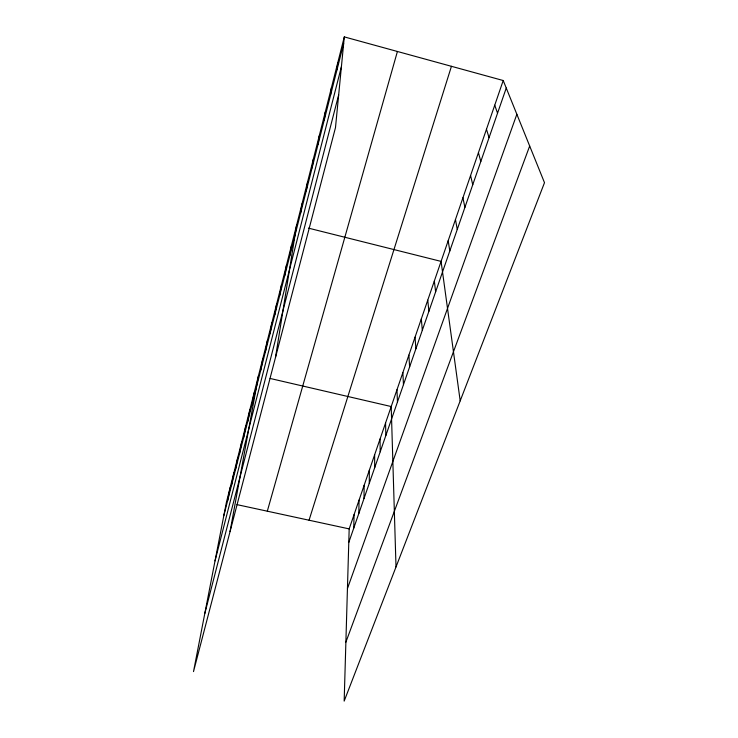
<?xml version="1.0" encoding="UTF-8"?>
<svg xmlns="http://www.w3.org/2000/svg" width="738" height="738" viewBox="0 0 738 738"><rect width="100%" height="100%" fill="white"/><g stroke="black" fill="none" stroke-linecap="round" stroke-linejoin="round"><path stroke-width="1.11" d="M369.286 483.279L369.332 470.226M364.009 498.528L364.138 485.336M358.825 513.473L359.055 500.152M353.751 528.113L354.065 514.663M503.215 80.525L349.175 528.897L344.166 701.1L544.496 182.683L503.215 80.525L344.305 36.9L226.409 502.338L193.504 671.598L335.486 127.609L344.305 36.9M336.998 69.787L337.783 62.629M330.513 95.322L331.436 87.684M324.203 120.174L325.255 112.093M318.06 144.371L319.231 135.866M312.082 167.95L313.364 159.039M306.252 190.921L307.645 181.631M300.56 213.31L302.063 203.67M275.477 357.524L296.611 225.164M289.776 255.818L291.455 245.533M284.647 276.003L286.418 265.431M279.647 295.717L281.492 284.868M274.757 314.978L276.676 303.871M269.979 333.797L271.971 322.441M265.311 352.192L267.377 340.605M260.745 370.181L262.876 358.373M230.044 531.581L258.466 375.753M251.916 404.968L254.158 392.764M247.636 421.804L249.942 409.415M243.457 438.28L245.819 425.715M239.361 454.396L241.769 441.675M231.437 485.65L233.937 472.624M235.357 470.189L237.811 457.311M227.59 500.788L230.136 487.634M223.826 515.631L343.659 43.542M215.026 560.88L341.399 66.752M204.795 613.509L338.659 94.925M267.313 511.185L397.413 51.475M309.056 520.216L451.444 66.309M348.779 542.458L506.259 88.043M347.441 588.583L516.858 114.279M345.882 642.125L529.681 146.013M236.926 504.617L349.175 528.897M270.108 378.456L391.205 406.546L396.011 566.932M308.447 228.134L441.075 261.39L460.189 400.854M494.737 105.202L497.541 113.191M486.471 129.251L489.054 137.674M478.427 152.674L480.798 161.511M470.576 175.515L472.744 184.74M462.929 197.784L464.903 207.378M455.466 219.509L457.256 229.444M448.187 240.708L449.802 250.957M434.341 280.994L435.632 291.842M427.763 300.163L428.898 311.261M421.324 318.89L422.32 330.246M415.033 337.201L415.9 348.788M408.88 355.107L409.608 366.924M402.865 372.635L403.465 384.655M396.97 389.775L397.459 401.989M385.568 422.975L385.826 435.558M380.042 439.055L380.199 451.804M374.636 454.802L374.683 467.707"/></g></svg>
